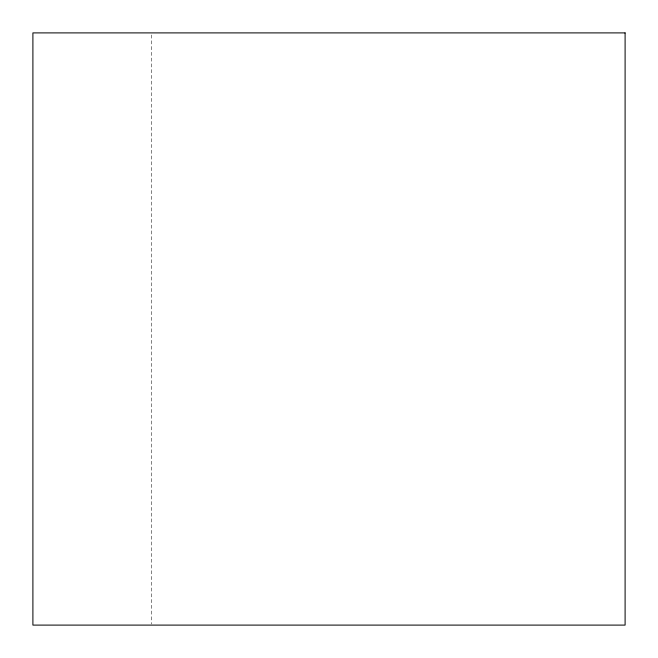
<?xml version="1.0" encoding="UTF-8"?>
<svg xmlns="http://www.w3.org/2000/svg" width="658" height="658" viewBox="0 0 658 658"><rect width="100%" height="100%" fill="white"/><g stroke="black" fill="none" stroke-linecap="round" stroke-linejoin="round"><path stroke-width="0.49" stroke-dasharray="3.29 2.47" d="M151.34 34.956L151.34 624.072"/><path stroke-width="0.99" d="M625.1 32.9L32.9 32.9L32.9 625.1L625.1 625.1L625.1 32.9"/></g></svg>
